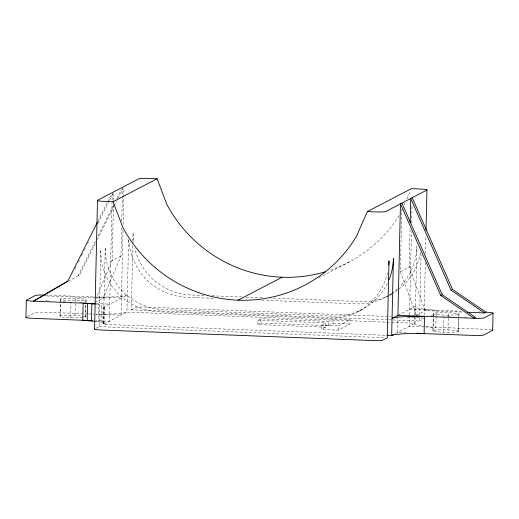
<?xml version="1.0" encoding="UTF-8"?>
<svg xmlns="http://www.w3.org/2000/svg" width="519" height="519" viewBox="0 0 519 519"><rect width="100%" height="100%" fill="white"/><g stroke="black" fill="none" stroke-linecap="round" stroke-linejoin="round"><path stroke-width="0.39" stroke-dasharray="2.6 1.95" d="M59.977 316.402L60.308 301.61M60.327 300.832L60.366 299.275M60.113 316.09L60.502 298.963M70.623 317.732L70.98 302.162M75.028 315.435L75.326 302.201M75.346 301.422L75.417 298.308M85.538 317.077L85.856 303.064M85.875 302.285L85.927 299.95A12.91 1.213 1.3 0 0 68.761 298.217A12.91 1.213 1.3 0 0 64.953 300.203A12.91 1.213 1.3 0 0 85.927 299.95M85.674 316.765L85.992 302.746M86.011 301.967L86.063 299.632M387.388 283.348A60.23 59.108 62.5 0 1 332.718 316.097L163.193 309.519A60.23 59.108 62.5 0 1 105.214 247.271L103.469 324.349L104.034 323.869L103.8 323.363L98.461 321.851L98.85 304.724L95.658 304.257M95.918 328.28L99.064 326.646L100.816 249.568A60.23 59.108 62.5 0 0 158.788 311.815L328.313 318.394A60.23 59.108 62.5 0 0 387.92 270.879M100.984 322.344L101.374 305.217L98.85 304.724M102.775 322.85L103.164 305.723L101.374 305.217M103.8 323.363L104.189 306.236L103.164 305.723M104.034 323.869L104.189 306.236M112.253 192.653L109.34 321.287L95.645 320.755M113.427 204.817L112.162 260.57L96.125 298.295M113.525 200.775L113.726 191.887M121.615 227.698L120.972 255.984L103.047 298.146L44.511 295.875M121.757 221.237L122.529 187.294M123.009 230.17L121.076 315.169L96.106 314.196M123.133 224.513L123.743 197.843M123.756 197.038L123.957 188.15M128.589 239.888L126.947 312.107L103.469 324.349L386 335.306M387.972 319.769L131.352 309.811L132.806 245.578M132.896 241.562L133.098 232.733A60.23 59.108 62.5 0 0 133.727 242.931M325.698 327.191L257.839 324.583L257.937 320.301L260.921 318.744L328.728 321.378L333.133 319.081L350.085 319.736L349.988 324.018L338.252 330.142L321.293 329.481L321.391 325.199L325.796 322.902L325.698 327.191L321.293 329.481M257.839 324.583L260.823 323.026L260.921 318.744M260.823 323.026L328.631 325.66L328.728 321.378M328.631 325.66L333.036 323.363L333.133 319.081M338.252 330.142L338.349 325.861L350.085 319.736M397.904 316.116L397.535 332.465L406.396 332.809M417.944 315.293L416.342 315.234L400.363 271.755L401.771 209.533M410.029 229.184L409.167 267.162L425.145 310.641L463.636 312.133M409.523 315.448L409.277 326.347L424.581 326.944M409.536 314.67L411.424 231.649M411.625 222.761L412.028 204.986M414.577 323.772L414.752 315.98M414.772 315.202L414.966 306.638M388.783 319.801L419.547 320.989L421.058 254.349M424.114 315.254L425.308 262.666M425.509 253.765L425.911 235.963M432.937 330.875L433.326 313.742M433.073 330.558L433.391 316.545M433.404 315.766L433.462 313.431M436.103 316.48L435.856 327.379L425.385 326.97M436.122 315.701L436.245 310.252L431.821 309.94A34.955 3.289 1.3 0 1 415.531 306.158L397.924 315.338M443.583 332.199L443.94 316.629M447.988 329.902L448.377 312.775M458.498 331.544A12.91 1.213 1.3 0 0 441.338 329.812A12.91 1.213 1.3 0 0 437.523 331.797A12.91 1.213 1.3 0 0 458.498 331.544L458.887 314.417A12.91 1.213 1.3 0 0 441.721 312.685A12.91 1.213 1.3 0 0 437.913 314.67A12.91 1.213 1.3 0 0 458.887 314.417M458.634 331.232L458.952 317.219M458.971 316.441L459.023 314.105M401.674 210.727L402.322 209.254M404.262 204.836L404.911 203.364M406.851 198.946L410.412 190.849M97.806 221.418L107.199 202.721M107.563 202.001L111.17 194.813M75.073 268.836L76.163 266.675M78.33 262.361L79.413 260.207M81.58 255.886L82.664 253.733M84.467 250.139L85.187 248.698M87.717 243.664L88.438 242.224M97.832 223.527L109.029 201.236M109.392 200.516L112.642 194.048M95.438 241.231L78.103 275.751L79.569 274.986L95.464 243.34M97.968 236.197L113.499 205.277M116.749 198.803L121.446 189.454M97.267 239.746L113.882 206.666M114.245 205.946L116.775 200.911M118.215 198.037L123.275 187.969M104.423 306.735L103.858 307.222L127.337 294.98A34.955 3.289 1.3 0 1 99.804 297.063L96.287 297.024M68.476 281.376L79.569 274.986M110.696 261.336L122.439 255.218M27.397 316.525L34.844 312.646A8.596 0.811 1.3 0 1 44.79 312.211L87.698 313.878M94.919 302.382L104.514 297.381M131.352 309.811L135.751 307.514A8.602 0.811 1.3 0 1 145.696 307.079L391.028 316.596M318.672 277.886L349.916 261.595M400.363 271.755L410.633 266.396M358.162 311.51L362.567 309.22M386.045 296.978L388.562 295.661M389.192 295.337L390.45 294.682M416.342 315.234L426.618 309.875M395.575 333.49L415.142 323.285A34.955 3.289 1.3 0 0 423.342 326.25M419.547 320.989L423.952 318.698M95.898 314.151L99.414 314.19A34.955 3.289 1.3 0 0 126.947 312.107L390.859 322.344M203.993 295.486L191.076 294.987A60.23 59.108 62.5 0 1 134.771 248.329M212.063 295.798L241.932 296.959M245.967 297.115L262.919 297.77M273.416 298.178L360.601 301.558A60.23 59.108 62.5 0 0 388.4 295.733M213.309 298.315L186.671 297.277A60.23 59.108 62.5 0 1 128.77 239.726M261.745 300.19L356.196 303.855A60.23 59.108 62.5 0 0 387.388 296.232M45.179 295.077L94.082 296.978M94.886 297.004L121.465 298.036M409.66 309.22L461.099 311.212M478.732 311.9L480.341 311.958M46.133 300.871L50.142 301.026M62.968 301.526L66.977 301.682M79.809 302.175L83.819 302.33M430.776 315.792L434.786 315.948M447.612 316.447L451.621 316.603M464.453 317.096L468.462 317.252M96.002 303.628L109.723 304.16M407.227 317.226L416.939 317.602A8.602 0.811 1.3 0 1 423.549 318.27M391.67 322.377L415.142 323.285L416.893 246.207A60.23 59.108 62.5 0 1 399.656 286.851M257.937 320.301L325.796 322.902M333.036 323.363L349.988 324.018M321.391 325.199L338.349 325.861M99.064 326.646L384.832 337.726M88.509 313.911L94.173 314.131M96.067 321.501L98.461 321.851M399.124 215.696A136.815 134.259 62.5 0 1 328.624 270.73M425.548 326.516A34.955 3.289 1.3 0 0 431.432 327.067L485.557 329.306A8.596 0.811 1.3 0 1 491.123 329.766M420.487 252.494A60.23 59.108 62.5 0 1 398.248 289.647M397.632 290.115A60.23 59.108 62.5 0 1 392.461 293.546M391.793 293.936A60.23 59.108 62.5 0 1 389.088 295.389M397.424 288.966A60.23 59.108 62.5 0 1 392.598 292.872M391.968 293.319A60.23 59.108 62.5 0 1 388.056 295.843M83.371 316.123A12.91 1.213 1.3 0 1 83.416 317.518M82.735 317.583A12.91 1.213 1.3 0 1 64.564 317.33A12.91 1.213 1.3 0 1 62.916 315.584A12.91 1.213 1.3 0 1 81.087 315.837"/><path stroke-width="0.78" d="M25.95 317.446L26.339 300.313M87.179 320.567L87.568 303.44L83.144 303.128L82.755 320.255L95.269 321.384M91.48 320.95L91.869 303.823L87.568 303.44M94.568 329.15L97.488 200.516M424.114 333.496L424.503 316.369L419.586 316.318A34.955 3.289 1.3 0 0 392.053 318.4L397.924 315.338L400.454 203.831L440.793 295.571L474.21 318.296A8.602 0.811 1.3 0 0 484.156 317.862L492.959 313.275A8.602 0.811 1.3 0 0 485.953 312.179L452.529 289.453L412.196 197.713M410.179 222.716L410.724 198.479L451.063 290.218L484.48 312.944L485.953 312.179M426.041 230.306L426.962 189.85M492.661 330.194L493.05 313.061M367.355 211.59L375.834 211.921A8.602 0.811 1.3 0 0 385.779 211.486L426.871 190.064A8.602 0.811 1.3 0 0 419.858 188.968L411.385 188.637L367.355 211.59L356.352 236.625A136.815 134.259 62.5 0 1 122.919 227.569L113.064 201.729L104.591 201.398A8.602 0.811 1.3 0 1 97.578 200.302L138.67 178.88A8.602 0.811 1.3 0 1 148.616 178.445L157.095 178.776L166.943 204.616A136.815 134.259 62.5 0 0 325.562 271.69M97.449 222.138L67.827 281.103L33.437 301.202A8.602 0.811 1.3 0 1 26.43 300.105L35.234 295.512A8.602 0.811 1.3 0 1 44.433 295.052M67.924 281.142L33.437 301.202L95.198 303.596M113.064 201.729L157.095 178.776M238.091 300.183L282.115 277.23M440.793 295.571L442.259 294.805L475.676 317.531L474.21 318.296L397.924 315.338M451.063 290.218L452.529 289.453M393.623 334.508L391.663 335.527L386.804 335.339M467.645 312.289L484.48 312.944M86.783 320.411L33.047 318.329A8.602 0.811 1.3 0 1 26.041 317.232M88.392 320.476L92.421 320.632M416.867 333.217L420.896 333.373M91.869 303.823L94.899 304.166M401.92 203.065L442.259 294.805M94.659 328.936A8.602 0.811 1.3 0 0 101.672 330.032L372.914 340.555A8.602 0.811 1.3 0 0 382.86 340.12L387.258 337.824L389.01 260.746A60.23 59.108 62.5 0 1 388.796 264.645M388.991 279.773A60.23 59.108 62.5 0 0 393.415 258.449L391.663 335.527A34.955 3.289 1.3 0 1 419.196 333.445L473.821 335.43A8.596 0.811 1.3 0 0 483.766 334.989L492.57 330.402A8.596 0.811 1.3 0 0 492.168 329.974"/></g></svg>
